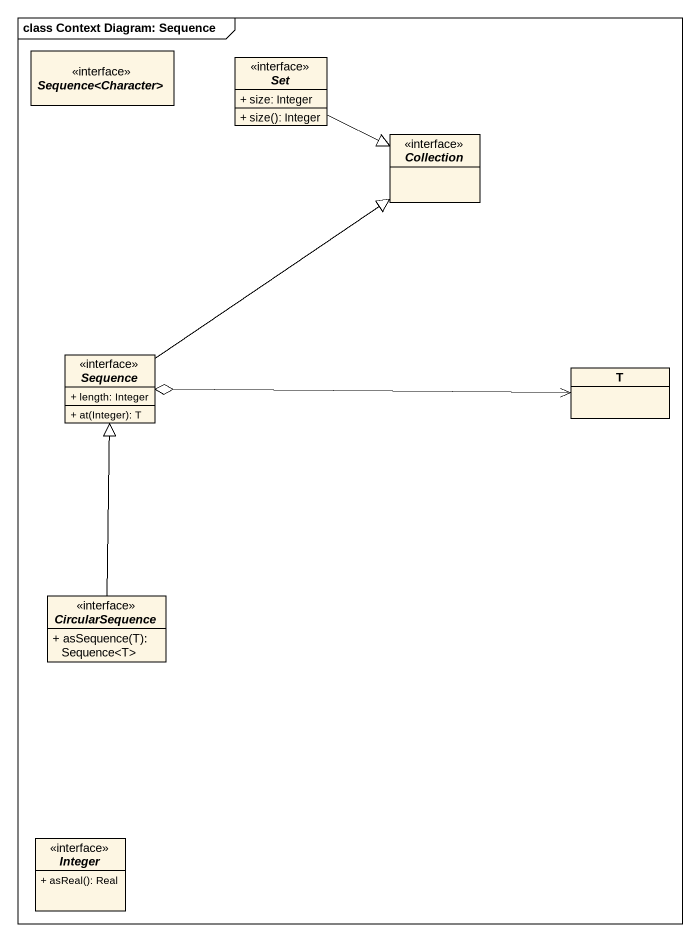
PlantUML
@startuml
mainframe class Context Diagram: Sequence
hide circle
hide empty members
skinparam classAttributeIconSize 0
interface "Sequence<Character>" as Sequence_Character <<interface>>
interface "Set" as Set_ {
  + size: Integer
  + size(): Integer
}
interface Collection <<interface>>
interface Sequence {
  + length: Integer
  + at(Integer): T
}
class T
interface CircularSequence {
  + asSequence(T): Sequence<T>
}
interface Integer {
  + asReal(): Real
}
Set_ -right-|> Collection
Sequence -up-|> Collection
T <-left-o Sequence
CircularSequence -up-|> Sequence
@enduml
